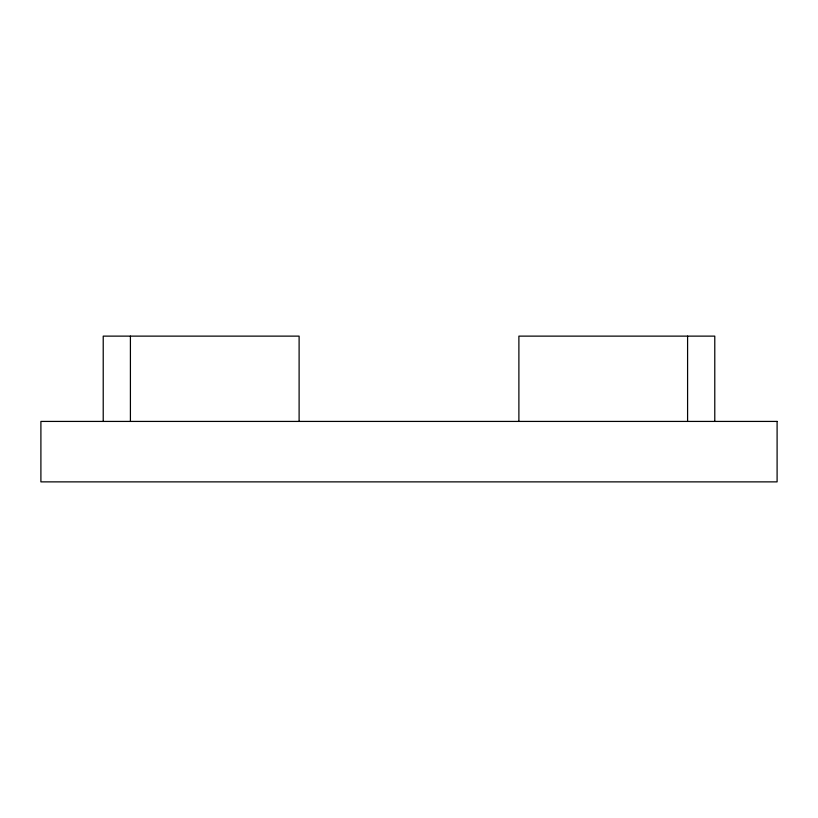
<?xml version="1.0" encoding="UTF-8"?>
<svg xmlns="http://www.w3.org/2000/svg" width="818" height="818" viewBox="0 0 818 818"><rect width="100%" height="100%" fill="white"/><g stroke="black" fill="none" stroke-linecap="round" stroke-linejoin="round"><path stroke-width="1.23" d="M714.779 421.423L714.779 336.126L518.888 336.126L518.888 421.423M687.59 336.126L687.59 421.423M299.112 421.423L299.112 336.126L103.221 336.126L103.221 421.423M130.41 336.126L130.41 421.423M777.1 421.423L40.9 421.423L40.9 481.874L777.1 481.874L777.1 421.423"/></g></svg>
